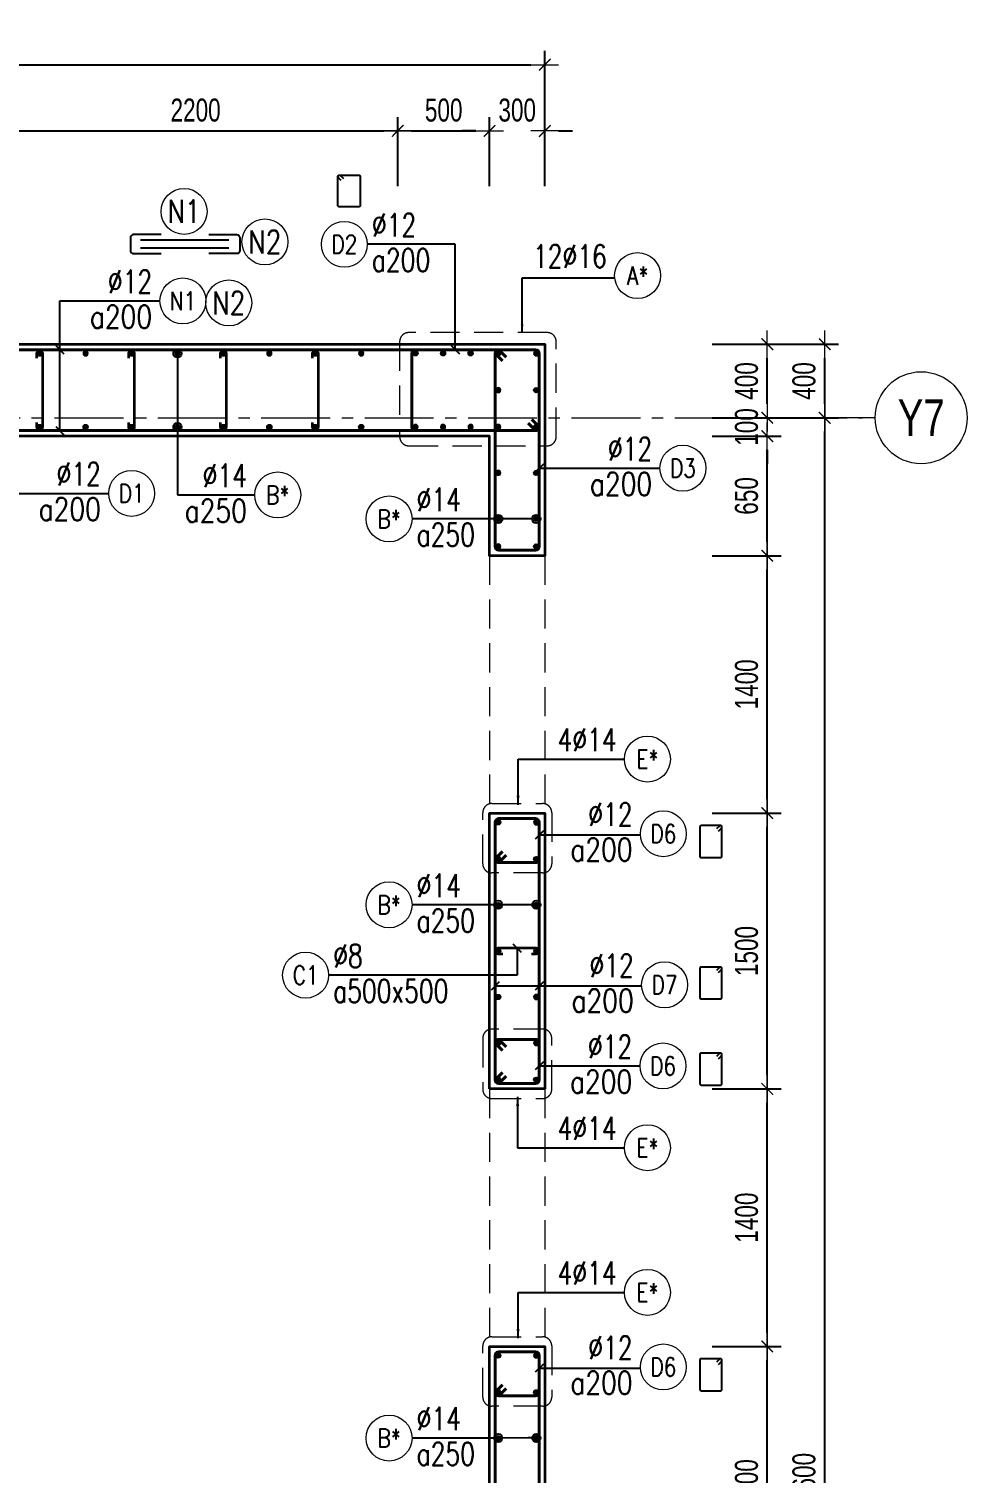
# Model space of a CAD drawing. Header units: millimetres. Extents: x 988833 to 1318015, y -9365 to 47591.
# Drawn here: x 1305612 to 1310718, y 38594 to 46448 of the extents above; entities that cross this region are included whole.
import ezdxf
from ezdxf.enums import TextEntityAlignment as Align

# ---------------------------------------------------------------- set-up
doc = ezdxf.new("R2010")
doc.units = ezdxf.units.MM
doc.header["$MEASUREMENT"] = 0
for name, pattern in [('HIDDEN', [9.525, 6.35, -3.175]), ('HIDDEN2', [4.7625, 3.175, -1.5875]), ('OF_Grid_1$0$CENTER2', [1.125, 0.75, -0.125, 0.125, -0.125])]:
    doc.linetypes.add(name, pattern=pattern)
doc.layers.get('0').update_dxf_attribs({"lineweight": 20})
doc.layers.get('Defpoints').update_dxf_attribs({"color": 151, "lineweight": 9})
doc.layers.add('Hidden', color=9, linetype='HIDDEN')
doc.layers.add('Ligature', color=1, linetype='Continuous')
for name, color, linetype, lineweight in [('KC-LEADER', 153, 'Continuous', 18), ('KC-THEP', 6, 'Continuous', 40), ('NDC_S_BEAM', 3, 'HIDDEN2', 20), ('NDC_S_DIM', 1, 'Continuous', 15), ('NDC_S_HIDDEN', 8, 'HIDDEN2', 13), ('NDC_S_LEADER', 1, 'Continuous', 15), ('NDC_S_REBAR', 4, 'Continuous', 35), ('NDC_S_STIRRUP', 4, 'Continuous', 40), ('NDC_S_VN TEXT', 7, 'Continuous', 20), ('NDC_S_WALL', 6, 'Continuous', 35), ('OF_Grid_1$0$NDC_S_AXIS', 5, 'OF_Grid_1$0$CENTER2', 13), ('OF_Grid_1$0$NDC_S_SYMBOL', 1, 'Continuous', 15), ('OF_Grid_1$0$NDC_S_TEXT SYMBOL', 7, 'Continuous', 20)]:
    doc.layers.add(name, color=color, linetype=linetype, lineweight=lineweight)
doc.styles.add('NDC_ARIAL', font='arial.ttf', dxfattribs={"width": 0.85})
doc.styles.add('NDC_DIM', font='', dxfattribs={"width": 0.75})
doc.styles.add('NDC_EN TXT', font='romans.shx', dxfattribs={"width": 0.8})
doc.styles.add('OF_Grid_1$0$NDC_ANNO', font='', dxfattribs={"width": 0.8})
doc.styles.get('NDC_DIM').set_extended_font_data('Dotum')
doc.styles.get('OF_Grid_1$0$NDC_ANNO').set_extended_font_data('Dotum')
doc.dimstyles.new('NDC_1-50', dxfattribs={"dimscale": 50, "dimtxt": 2.5, "dimasz": 1, "dimexe": 1.5, "dimexo": 0, "dimgap": 0.8, "dimtad": 1, "dimdec": 0, "dimdsep": 46, "dimtxsty": 'NDC_ARIAL', "dimblk": 'DIMMARK', "dimcen": 49999.938995, "dimdle": 1.5, "dimclrd": 1, "dimclre": 1, "dimclrt": 3, "dimadec": 0, "dimazin": 0, "dimtfac": 1, "dimtdec": 0, "dimtix": 1, "dimtmove": 2, "dimatfit": 3, "dimfxl": 1, "dimarcsym": 0})
doc.dimstyles.new('NDC_dim_30', dxfattribs={"dimscale": 30, "dimtxt": 2.5, "dimasz": 1.5, "dimexe": 1.5, "dimexo": 2.5, "dimgap": 1, "dimtad": 1, "dimdec": 0, "dimzin": 0, "dimdsep": 46, "dimtxsty": 'NDC_DIM', "dimblk": 'DIMMARK', "dimcen": 0.09, "dimdle": 1.2, "dimclrd": 1, "dimclre": 1, "dimclrt": 3, "dimadec": 0, "dimazin": 0, "dimtfac": 1, "dimtdec": 0, "dimtix": 1, "dimtofl": 0, "dimtmove": 0, "dimatfit": 3, "dimfxl": 6, "dimfxlon": 1, "dimtolj": 1, "dimtzin": 0, "dimarcsym": 0})
doc.dimstyles.new('NDC_dim_50', dxfattribs={"dimscale": 50, "dimtxt": 2.5, "dimasz": 1.5, "dimexe": 1.5, "dimexo": 2.5, "dimgap": 1, "dimtad": 1, "dimdec": 0, "dimzin": 0, "dimdsep": 46, "dimtxsty": 'NDC_DIM', "dimblk": 'DIMMARK', "dimcen": 0.09, "dimdle": 1.2, "dimclrd": 1, "dimclre": 1, "dimclrt": 3, "dimadec": 0, "dimazin": 0, "dimtfac": 1, "dimtdec": 0, "dimtix": 1, "dimtofl": 0, "dimtmove": 0, "dimatfit": 3, "dimfxl": 6, "dimfxlon": 1, "dimtolj": 1, "dimtzin": 0, "dimarcsym": 0})

# ---------------------------------------------------------------- blocks, each defined once
blk = doc.blocks.new('THEP')
at = {"layer": 'KC-LEADER', "color": 6}
blk.add_circle((0, 0), 14, dxfattribs=at)
at = {"layer": 'KC-THEP'}
for p, q in [((-14, 0), (14, 0)), ((9.9, 9.9), (-9.9, -9.9)), ((-9.9, 9.9), (9.9, -9.9)), ((0, 14), (0, -14))]:
    blk.add_line(p, q, dxfattribs=at)
blk = doc.blocks.new('DIMMARK')
at = {"layer": 'NDC_S_DIM', "color": 1}
blk.add_line((-1.5, 0), (1, 0), dxfattribs=at)
at = {"layer": 'NDC_S_DIM', "color": 2, "const_width": 0.1}
blk.add_lwpolyline([(-0.42, -0.42), (0.42, 0.42)], dxfattribs=at)
blk = doc.blocks.new('*U10')
blk.add_circle((2.5, 0), 2.5)
at = {"layer": 'NDC_S_VN TEXT', "color": 3, "style": 'NDC_EN TXT'}
for tag, width, p in [('DK2', 0.75, (-0.85, 0.85)), ('KC2', 0.8, (-0.85, -2.97))]:
    blk.add_attdef(tag, text='', height=2.5, dxfattribs=dict(at, width=width)).set_placement(p, align=Align.RIGHT)
at = {"layer": 'NDC_S_VN TEXT', "color": 7, "style": 'NDC_EN TXT', "width": 0.8}
blk.add_attdef('SH3', text='', height=2, dxfattribs=at).set_placement((2.5, 0), align=Align.MIDDLE)
blk = doc.blocks.new('*U11')
blk.add_circle((-2.5, 0), 2.5)
at = {"layer": 'NDC_S_VN TEXT', "color": 3, "style": 'NDC_EN TXT', "width": 0.75}
for tag, p in [('DK1', (0.5, 0.85)), ('KC1', (0.5, -2.97))]:
    blk.add_attdef(tag, p, '', height=2.5, dxfattribs=at)
at = {"layer": 'NDC_S_VN TEXT', "color": 7, "style": 'NDC_EN TXT', "width": 0.8}
blk.add_attdef('SH2', text='', height=2, dxfattribs=at).set_placement((-2.5, 0), align=Align.MIDDLE)
blk = doc.blocks.new('A$C7BC65A55')
at = {"layer": 'Ligature'}
for p, q in [((-15.2, 372, 0), (-15.2, 38.5, 0)), ((15.2, 372, 0), (15.2, 38.5, 0))]:
    blk.add_line(p, q, dxfattribs=at)
for points in [[(-36.2, 296.5), (-36.2, 400.9, -0.414214), (-24, 413.1), (24, 413.1, -0.414214), (36.2, 400.9), (36.2, 296.5)], [(-36.2, 116.5), (-36.2, 12.2, 0.414214), (-24, 0), (24, 0, 0.414214), (36.2, 12.2), (36.2, 116.5)]]:
    blk.add_lwpolyline(points, format="xyb", dxfattribs=at)
blk = doc.blocks.new('*D1262')
at = {"layer": 'Defpoints', "color": 0, "transparency": 16777216}
for p in [(1307619.3, 45892.9), (1305419.6, 44233), (1307619.3, 44284.6)]:
    blk.add_point(p, dxfattribs=at)
at = {"layer": 'NDC_S_DIM', "color": 1, "lineweight": -2, "transparency": 16777216}
for p, q in [((1305419.6, 45592.9), (1305419.6, 45967.9)), ((1307619.3, 45592.9), (1307619.3, 45967.9)), ((1305494.6, 45892.9), (1307544.3, 45892.9))]:
    blk.add_line(p, q, dxfattribs=at)
at = {"layer": 'NDC_S_DIM', "color": 1, "lineweight": -2, "transparency": 16777216, "xscale": 75, "yscale": 75, "zscale": 75, "rotation": 180}
blk.add_blockref('DIMMARK', (1305419.6, 45892.9), dxfattribs=at)
at = {"layer": 'NDC_S_DIM', "color": 1, "lineweight": -2, "transparency": 16777216, "xscale": 75, "yscale": 75, "zscale": 75}
blk.add_blockref('DIMMARK', (1307619.3, 45892.9), dxfattribs=at)
at = {"layer": 'NDC_S_DIM', "color": 3, "transparency": 16777216, "insert": (1306519.5, 46005.5), "char_height": 125, "attachment_point": 5, "style": 'NDC_DIM'}
blk.add_mtext('\\A1;2200', dxfattribs=at)
blk = doc.blocks.new('*D1263')
at = {"layer": 'Defpoints', "color": 0, "transparency": 16777216}
for p in [(1308119.6, 45892.9), (1307619.3, 44284.6), (1308119.6, 44233)]:
    blk.add_point(p, dxfattribs=at)
at = {"layer": 'NDC_S_DIM', "color": 1, "lineweight": -2, "transparency": 16777216}
for p, q in [((1307619.3, 45592.9), (1307619.3, 45967.9)), ((1308119.6, 45592.9), (1308119.6, 45967.9)), ((1307694.3, 45892.9), (1308044.6, 45892.9))]:
    blk.add_line(p, q, dxfattribs=at)
at = {"layer": 'NDC_S_DIM', "color": 1, "lineweight": -2, "transparency": 16777216, "xscale": 75, "yscale": 75, "zscale": 75, "rotation": 180}
blk.add_blockref('DIMMARK', (1307619.3, 45892.9), dxfattribs=at)
at = {"layer": 'NDC_S_DIM', "color": 1, "lineweight": -2, "transparency": 16777216, "xscale": 75, "yscale": 75, "zscale": 75}
blk.add_blockref('DIMMARK', (1308119.6, 45892.9), dxfattribs=at)
at = {"layer": 'NDC_S_DIM', "color": 3, "transparency": 16777216, "insert": (1307869.5, 46005.5), "char_height": 125, "attachment_point": 5, "style": 'NDC_DIM'}
blk.add_mtext('\\A1;500', dxfattribs=at)
blk = doc.blocks.new('*D1264')
at = {"layer": 'Defpoints', "color": 0, "transparency": 16777216}
for p in [(1308419.6, 45892.9), (1308419.6, 44733), (1308119.6, 44233)]:
    blk.add_point(p, dxfattribs=at)
at = {"layer": 'NDC_S_DIM', "color": 1, "lineweight": -2, "transparency": 16777216}
for p, q in [((1308119.6, 45592.9), (1308119.6, 45967.9)), ((1308419.6, 45592.9), (1308419.6, 45967.9)), ((1308044.6, 45892.9), (1307969.6, 45892.9)), ((1308494.6, 45892.9), (1308569.6, 45892.9))]:
    blk.add_line(p, q, dxfattribs=at)
at = {"layer": 'NDC_S_DIM', "color": 1, "lineweight": -2, "transparency": 16777216, "xscale": 75, "yscale": 75, "zscale": 75}
blk.add_blockref('DIMMARK', (1308119.6, 45892.9), dxfattribs=at)
at = {"layer": 'NDC_S_DIM', "color": 1, "lineweight": -2, "transparency": 16777216, "xscale": 75, "yscale": 75, "zscale": 75, "rotation": 180}
blk.add_blockref('DIMMARK', (1308419.6, 45892.9), dxfattribs=at)
at = {"layer": 'NDC_S_DIM', "color": 3, "transparency": 16777216, "insert": (1308269.6, 46005.5), "char_height": 125, "attachment_point": 5, "style": 'NDC_DIM'}
blk.add_mtext('\\A1;300', dxfattribs=at)
blk = doc.blocks.new('*D1265')
at = {"layer": 'Defpoints', "color": 0, "transparency": 16777216}
for p in [(1308419.6, 46253.2), (1302119.6, 44733), (1308419.6, 44733)]:
    blk.add_point(p, dxfattribs=at)
at = {"layer": 'NDC_S_DIM', "color": 1, "lineweight": -2, "transparency": 16777216}
for p, q in [((1302119.6, 45953.2), (1302119.6, 46328.2)), ((1308419.6, 45953.2), (1308419.6, 46328.2)), ((1302194.6, 46253.2), (1308344.6, 46253.2))]:
    blk.add_line(p, q, dxfattribs=at)
at = {"layer": 'NDC_S_DIM', "color": 1, "lineweight": -2, "transparency": 16777216, "xscale": 75, "yscale": 75, "zscale": 75, "rotation": 180}
blk.add_blockref('DIMMARK', (1302119.6, 46253.2), dxfattribs=at)
at = {"layer": 'NDC_S_DIM', "color": 1, "lineweight": -2, "transparency": 16777216, "xscale": 75, "yscale": 75, "zscale": 75}
blk.add_blockref('DIMMARK', (1308419.6, 46253.2), dxfattribs=at)
at = {"layer": 'NDC_S_DIM', "color": 3, "transparency": 16777216, "insert": (1305269.6, 46365.8), "char_height": 125, "attachment_point": 5, "style": 'NDC_DIM'}
blk.add_mtext('\\A1;6300', dxfattribs=at)
blk = doc.blocks.new('*U9')
blk.add_circle((2.5, 0), 2.5)
at = {"layer": 'NDC_S_VN TEXT', "color": 3, "style": 'NDC_EN TXT', "width": 0.75}
blk.add_attdef('DK2', text='', height=2.5, dxfattribs=at).set_placement((-0.85, 0.85), align=Align.RIGHT)
at = {"layer": 'NDC_S_VN TEXT', "color": 7, "style": 'NDC_EN TXT', "width": 0.8}
blk.add_attdef('SH3', text='', height=2, dxfattribs=at).set_placement((2.5, 0), align=Align.MIDDLE)
blk = doc.blocks.new('*D1272')
at = {"layer": 'Defpoints', "color": 0, "ltscale": 200, "transparency": 16777216}
for p in [(1308419.6, 44732.9), (1309630.4, 44732.9), (1308419.6, 44332.9)]:
    blk.add_point(p, dxfattribs=at)
at = {"layer": 'NDC_S_DIM', "color": 1, "lineweight": -2, "ltscale": 200, "transparency": 16777216}
for p, q in [((1309330.4, 44732.9), (1309705.4, 44732.9)), ((1309630.4, 44407.9), (1309630.4, 44657.9)), ((1309330.4, 44332.9), (1309705.4, 44332.9))]:
    blk.add_line(p, q, dxfattribs=at)
at = {"layer": 'NDC_S_DIM', "color": 1, "lineweight": -2, "ltscale": 200, "transparency": 16777216, "xscale": 75, "yscale": 75, "zscale": 75}
for p, rotation in [((1309630.4, 44732.9), 90), ((1309630.4, 44332.9), 270)]:
    blk.add_blockref('DIMMARK', p, dxfattribs=dict(at, rotation=rotation))
at = {"layer": 'NDC_S_DIM', "color": 3, "ltscale": 200, "transparency": 16777216, "insert": (1309517.8, 44532.9), "char_height": 125, "attachment_point": 5, "rotation": 90, "style": 'NDC_DIM'}
blk.add_mtext('\\A1;400', dxfattribs=at)
blk = doc.blocks.new('*D1276')
at = {"layer": 'Defpoints', "color": 0, "ltscale": 200, "transparency": 16777216}
for p in [(1308419.6, 44332.9), (1309943, 44332.9), (1308419.6, 32733.2)]:
    blk.add_point(p, dxfattribs=at)
at = {"layer": 'NDC_S_DIM', "color": 1, "lineweight": -2, "ltscale": 200, "transparency": 16777216}
for p, q in [((1309643, 44332.9), (1310018, 44332.9)), ((1309943, 32808.2), (1309943, 44257.9)), ((1309643, 32733.2), (1310018, 32733.2))]:
    blk.add_line(p, q, dxfattribs=at)
at = {"layer": 'NDC_S_DIM', "color": 1, "lineweight": -2, "ltscale": 200, "transparency": 16777216, "xscale": 75, "yscale": 75, "zscale": 75}
for p, rotation in [((1309943, 44332.9), 90), ((1309943, 32733.2), 270)]:
    blk.add_blockref('DIMMARK', p, dxfattribs=dict(at, rotation=rotation))
at = {"layer": 'NDC_S_DIM', "color": 3, "ltscale": 200, "transparency": 16777216, "insert": (1309830.4, 38533.1), "char_height": 125, "attachment_point": 5, "rotation": 90, "style": 'NDC_DIM'}
blk.add_mtext('\\A1;11600', dxfattribs=at)
blk = doc.blocks.new('*D1277')
at = {"layer": 'Defpoints', "color": 0, "ltscale": 200, "transparency": 16777216}
for p in [(1308419.6, 44732.9), (1309943, 44732.9), (1308419.6, 44332.9)]:
    blk.add_point(p, dxfattribs=at)
at = {"layer": 'NDC_S_DIM', "color": 1, "lineweight": -2, "ltscale": 200, "transparency": 16777216}
for p, q in [((1309643, 44732.9), (1310018, 44732.9)), ((1309943, 44407.9), (1309943, 44657.9)), ((1309643, 44332.9), (1310018, 44332.9))]:
    blk.add_line(p, q, dxfattribs=at)
at = {"layer": 'NDC_S_DIM', "color": 1, "lineweight": -2, "ltscale": 200, "transparency": 16777216, "xscale": 75, "yscale": 75, "zscale": 75}
for p, rotation in [((1309943, 44732.9), 90), ((1309943, 44332.9), 270)]:
    blk.add_blockref('DIMMARK', p, dxfattribs=dict(at, rotation=rotation))
at = {"layer": 'NDC_S_DIM', "color": 3, "ltscale": 200, "transparency": 16777216, "insert": (1309830.4, 44532.9), "char_height": 125, "attachment_point": 5, "rotation": 90, "style": 'NDC_DIM'}
blk.add_mtext('\\A1;400', dxfattribs=at)
blk = doc.blocks.new('*U57')
at = {"layer": 'OF_Grid_1$0$NDC_S_SYMBOL'}
blk.add_line((-5, 0), (-9, 0), dxfattribs=at)
blk.add_circle((0, 0), 5, dxfattribs=at)
at = {"layer": 'OF_Grid_1$0$NDC_S_TEXT SYMBOL', "color": 7, "style": 'OF_Grid_1$0$NDC_ANNO', "width": 0.8}
blk.add_attdef('GRID', text='', height=4, rotation=90, dxfattribs=at).set_placement((0, 0), align=Align.MIDDLE)
blk = doc.blocks.new('*D1284')
at = {"layer": 'Defpoints', "color": 0, "ltscale": 200, "transparency": 16777216}
for p in [(1308365.9, 39282.9), (1309630.4, 39282.9), (1308365.9, 37782.9)]:
    blk.add_point(p, dxfattribs=at)
at = {"layer": 'NDC_S_DIM', "color": 1, "lineweight": -2, "ltscale": 200, "transparency": 16777216}
for p, q in [((1309330.4, 39282.9), (1309705.4, 39282.9)), ((1309630.4, 37857.9), (1309630.4, 39207.9)), ((1309330.4, 37782.9), (1309705.4, 37782.9))]:
    blk.add_line(p, q, dxfattribs=at)
at = {"layer": 'NDC_S_DIM', "color": 1, "lineweight": -2, "ltscale": 200, "transparency": 16777216, "xscale": 75, "yscale": 75, "zscale": 75}
for p, rotation in [((1309630.4, 39282.9), 90), ((1309630.4, 37782.9), 270)]:
    blk.add_blockref('DIMMARK', p, dxfattribs=dict(at, rotation=rotation))
at = {"layer": 'NDC_S_DIM', "color": 3, "ltscale": 200, "transparency": 16777216, "insert": (1309517.8, 38532.9), "char_height": 125, "attachment_point": 5, "rotation": 90, "style": 'NDC_DIM'}
blk.add_mtext('\\A1;1500', dxfattribs=at)
blk = doc.blocks.new('*D1285')
at = {"layer": 'Defpoints', "color": 0, "ltscale": 200, "transparency": 16777216}
for p in [(1308365.9, 40682.9), (1309630.4, 40682.9), (1308365.9, 39282.9)]:
    blk.add_point(p, dxfattribs=at)
at = {"layer": 'NDC_S_DIM', "color": 1, "lineweight": -2, "ltscale": 200, "transparency": 16777216}
for p, q in [((1309330.4, 40682.9), (1309705.4, 40682.9)), ((1309630.4, 39357.9), (1309630.4, 40607.9)), ((1309330.4, 39282.9), (1309705.4, 39282.9))]:
    blk.add_line(p, q, dxfattribs=at)
at = {"layer": 'NDC_S_DIM', "color": 1, "lineweight": -2, "ltscale": 200, "transparency": 16777216, "xscale": 75, "yscale": 75, "zscale": 75}
for p, rotation in [((1309630.4, 40682.9), 90), ((1309630.4, 39282.9), 270)]:
    blk.add_blockref('DIMMARK', p, dxfattribs=dict(at, rotation=rotation))
at = {"layer": 'NDC_S_DIM', "color": 3, "ltscale": 200, "transparency": 16777216, "insert": (1309517.8, 39982.9), "char_height": 125, "attachment_point": 5, "rotation": 90, "style": 'NDC_DIM'}
blk.add_mtext('\\A1;1400', dxfattribs=at)
blk = doc.blocks.new('*D1286')
at = {"layer": 'Defpoints', "color": 0, "ltscale": 200, "transparency": 16777216}
for p in [(1308365.9, 42182.9), (1309630.4, 42182.9), (1308365.9, 40682.9)]:
    blk.add_point(p, dxfattribs=at)
at = {"layer": 'NDC_S_DIM', "color": 1, "lineweight": -2, "ltscale": 200, "transparency": 16777216}
for p, q in [((1309330.4, 42182.9), (1309705.4, 42182.9)), ((1309630.4, 40757.9), (1309630.4, 42107.9)), ((1309330.4, 40682.9), (1309705.4, 40682.9))]:
    blk.add_line(p, q, dxfattribs=at)
at = {"layer": 'NDC_S_DIM', "color": 1, "lineweight": -2, "ltscale": 200, "transparency": 16777216, "xscale": 75, "yscale": 75, "zscale": 75}
for p, rotation in [((1309630.4, 42182.9), 90), ((1309630.4, 40682.9), 270)]:
    blk.add_blockref('DIMMARK', p, dxfattribs=dict(at, rotation=rotation))
at = {"layer": 'NDC_S_DIM', "color": 3, "ltscale": 200, "transparency": 16777216, "insert": (1309517.8, 41432.9), "char_height": 125, "attachment_point": 5, "rotation": 90, "style": 'NDC_DIM'}
blk.add_mtext('\\A1;1500', dxfattribs=at)
blk = doc.blocks.new('*D1287')
at = {"layer": 'Defpoints', "color": 0, "ltscale": 200, "transparency": 16777216}
for p in [(1308365.9, 43582.9), (1309630.4, 43582.9), (1308365.9, 42182.9)]:
    blk.add_point(p, dxfattribs=at)
at = {"layer": 'NDC_S_DIM', "color": 1, "lineweight": -2, "ltscale": 200, "transparency": 16777216}
for p, q in [((1309330.4, 43582.9), (1309705.4, 43582.9)), ((1309630.4, 42257.9), (1309630.4, 43507.9)), ((1309330.4, 42182.9), (1309705.4, 42182.9))]:
    blk.add_line(p, q, dxfattribs=at)
at = {"layer": 'NDC_S_DIM', "color": 1, "lineweight": -2, "ltscale": 200, "transparency": 16777216, "xscale": 75, "yscale": 75, "zscale": 75}
for p, rotation in [((1309630.4, 43582.9), 90), ((1309630.4, 42182.9), 270)]:
    blk.add_blockref('DIMMARK', p, dxfattribs=dict(at, rotation=rotation))
at = {"layer": 'NDC_S_DIM', "color": 3, "ltscale": 200, "transparency": 16777216, "insert": (1309517.8, 42882.9), "char_height": 125, "attachment_point": 5, "rotation": 90, "style": 'NDC_DIM'}
blk.add_mtext('\\A1;1400', dxfattribs=at)
blk = doc.blocks.new('*D1288')
at = {"layer": 'Defpoints', "color": 0, "ltscale": 200, "transparency": 16777216}
for p in [(1308119.6, 44232.9), (1309630.4, 44232.9), (1308365.9, 43582.9)]:
    blk.add_point(p, dxfattribs=at)
at = {"layer": 'NDC_S_DIM', "color": 1, "lineweight": -2, "ltscale": 200, "transparency": 16777216}
for p, q in [((1309330.4, 44232.9), (1309705.4, 44232.9)), ((1309630.4, 43657.9), (1309630.4, 44157.9)), ((1309330.4, 43582.9), (1309705.4, 43582.9))]:
    blk.add_line(p, q, dxfattribs=at)
at = {"layer": 'NDC_S_DIM', "color": 1, "lineweight": -2, "ltscale": 200, "transparency": 16777216, "xscale": 75, "yscale": 75, "zscale": 75}
for p, rotation in [((1309630.4, 44232.9), 90), ((1309630.4, 43582.9), 270)]:
    blk.add_blockref('DIMMARK', p, dxfattribs=dict(at, rotation=rotation))
at = {"layer": 'NDC_S_DIM', "color": 3, "ltscale": 200, "transparency": 16777216, "insert": (1309517.8, 43907.9), "char_height": 125, "attachment_point": 5, "rotation": 90, "style": 'NDC_DIM'}
blk.add_mtext('\\A1;650', dxfattribs=at)
blk = doc.blocks.new('*D1289')
at = {"layer": 'Defpoints', "color": 0, "ltscale": 200, "transparency": 16777216}
for p in [(1308419.6, 44332.9), (1309630.4, 44332.9), (1308119.6, 44232.9)]:
    blk.add_point(p, dxfattribs=at)
at = {"layer": 'NDC_S_DIM', "color": 1, "lineweight": -2, "ltscale": 200, "transparency": 16777216}
for p, q in [((1309630.4, 44407.9), (1309630.4, 44482.9)), ((1309330.4, 44332.9), (1309705.4, 44332.9)), ((1309330.4, 44232.9), (1309705.4, 44232.9)), ((1309630.4, 44157.9), (1309630.4, 44082.9))]:
    blk.add_line(p, q, dxfattribs=at)
at = {"layer": 'NDC_S_DIM', "color": 1, "lineweight": -2, "ltscale": 200, "transparency": 16777216, "xscale": 75, "yscale": 75, "zscale": 75}
for p, rotation in [((1309630.4, 44332.9), 270), ((1309630.4, 44232.9), 90)]:
    blk.add_blockref('DIMMARK', p, dxfattribs=dict(at, rotation=rotation))
at = {"layer": 'NDC_S_DIM', "color": 3, "ltscale": 200, "transparency": 16777216, "insert": (1309517.8, 44282.9), "char_height": 125, "attachment_point": 5, "rotation": 90, "style": 'NDC_DIM'}
blk.add_mtext('\\A1;100', dxfattribs=at)

msp = doc.modelspace()

# ---------------------------------------------------------------- linework, layer by layer
for centre in [(1306456.7, 45455.1), (1306896.8, 45289.4), (1306700, 44957.9)]:
    msp.add_circle(centre, 125)
at = {"layer": 'Ligature'}
for points in [[(1307312.5, 45622.8), (1307296.6, 45638.7, -0.668179), (1307302.3, 45652.7), (1307407, 45652.7, -0.414214), (1307415.1, 45644.5), (1307415.1, 45487.4, -0.414214), (1307407, 45479.2), (1307302.3, 45479.2, -0.414214), (1307294.2, 45487.4), (1307294.2, 45644.5, -0.668179), (1307308.1, 45650.3), (1307324.1, 45634.3)], [(1309365.7, 42085.1), (1309381.6, 42101.1, 0.668179), (1309375.8, 42115), (1309271.2, 42115, 0.414214), (1309263.1, 42106.9), (1309263.1, 41949.8, 0.414214), (1309271.2, 41941.6), (1309375.8, 41941.6, 0.414214), (1309384, 41949.8), (1309384, 42106.9, 0.668179), (1309370.1, 42112.7), (1309354.1, 42096.7)], [(1309365.6, 41316), (1309381.6, 41332, 0.668179), (1309375.8, 41345.9), (1309271.2, 41345.9, 0.414214), (1309263, 41337.7), (1309263, 41180.6, 0.414214), (1309271.2, 41172.5), (1309375.8, 41172.5, 0.414214), (1309384, 41180.6), (1309384, 41337.7, 0.668179), (1309370, 41343.5), (1309354.1, 41327.5)], [(1309365.6, 40847.4), (1309381.6, 40863.4, 0.668179), (1309375.8, 40877.3), (1309271.2, 40877.3, 0.414214), (1309263, 40869.2), (1309263, 40712.1, 0.414214), (1309271.2, 40703.9), (1309375.8, 40703.9, 0.414214), (1309384, 40712.1), (1309384, 40869.2, 0.668179), (1309370, 40874.9), (1309354.1, 40859)], [(1309365.7, 39185.1), (1309381.6, 39201.1, 0.668179), (1309375.8, 39215), (1309271.2, 39215, 0.414214), (1309263.1, 39206.9), (1309263.1, 39049.8, 0.414214), (1309271.2, 39041.6), (1309375.8, 39041.6, 0.414214), (1309384, 39049.8), (1309384, 39206.9, 0.668179), (1309370.1, 39212.7), (1309354.1, 39196.7)]]:
    msp.add_lwpolyline(points, format="xyb", dxfattribs=at)
at = {"layer": 'NDC_S_BEAM', "ltscale": 50}
for p, q in [((1308119.6, 43582.9), (1308119.6, 42182.9)), ((1308419.6, 43582.9), (1308419.6, 42182.9)), ((1308119.6, 40682.9), (1308119.6, 39282.9)), ((1308419.6, 40682.9), (1308419.6, 39282.9))]:
    msp.add_line(p, q, dxfattribs=at)
at = {"layer": 'NDC_S_HIDDEN', "ltscale": 50}
for points in [[(1308432, 44796.3), (1307679.8, 44796.3, 0.414214), (1307629.8, 44746.3), (1307629.8, 44230.5, 0.414214), (1307679.8, 44180.5), (1308432, 44180.5, 0.414214), (1308482, 44230.5), (1308482, 44746.3, 0.414214)], [(1308132, 42235), (1308407.8, 42235, -0.414214), (1308457.8, 42185), (1308457.8, 41907.4, -0.414214), (1308407.8, 41857.4), (1308132, 41857.4, -0.414214), (1308082, 41907.4), (1308082, 42185, -0.414214)], [(1308132, 40630.9), (1308407.8, 40630.9, 0.414214), (1308457.8, 40680.9), (1308457.8, 40958.4, 0.414214), (1308407.8, 41008.4), (1308132, 41008.4, 0.414214), (1308082, 40958.4), (1308082, 40680.9, 0.414214)], [(1308132, 39335), (1308407.8, 39335, -0.414214), (1308457.8, 39285), (1308457.8, 39007.4, -0.414214), (1308407.8, 38957.4), (1308132, 38957.4, -0.414214), (1308082, 39007.4), (1308082, 39285, -0.414214)]]:
    msp.add_lwpolyline(points, format="xyb", close=True, dxfattribs=at)
at = {"layer": 'NDC_S_REBAR'}
for points in [[(1305655.8, 44657.9), (1305655.8, 44682.9, -1), (1305685.8, 44682.9), (1305685.8, 44282.9, -1), (1305655.8, 44282.9), (1305655.8, 44307.9)], [(1306155.8, 44657.9), (1306155.8, 44682.9, -1), (1306185.8, 44682.9), (1306185.8, 44282.9, -1), (1306155.8, 44282.9), (1306155.8, 44307.9)], [(1306655.8, 44657.9), (1306655.8, 44682.9, -1), (1306685.8, 44682.9), (1306685.8, 44282.9, -1), (1306655.8, 44282.9), (1306655.8, 44307.9)], [(1307155.8, 44657.9), (1307155.8, 44682.9, -1), (1307185.8, 44682.9), (1307185.8, 44282.9, -1), (1307155.8, 44282.9), (1307155.8, 44307.9)], [(1308348.1, 41417.9), (1308373.1, 41417.9, 1), (1308373.1, 41447.9), (1308166.1, 41447.9, 1), (1308166.1, 41417.9), (1308191.1, 41417.9)]]:
    msp.add_lwpolyline(points, format="xyb", dxfattribs=at)
at = {"layer": 'NDC_S_STIRRUP'}
for points in [[(1308329.6, 44302.9), (1308369.6, 44262.9, 0.414214), (1308389.6, 44282.9), (1308389.6, 44682.9, 0.414214), (1308369.6, 44702.9), (1304369.6, 44702.9, 0.414214), (1304349.6, 44682.9), (1304349.6, 44282.9, 0.414214), (1304369.6, 44262.9), (1308369.6, 44262.9, 0.414214), (1308389.6, 44282.9), (1308349.6, 44322.9)], [(1308329.6, 44302.9), (1308369.6, 44262.9, 0.414214), (1308389.6, 44282.9), (1308389.6, 44682.9, 0.414214), (1308369.6, 44702.9), (1307716.1, 44702.9, 0.414214), (1307696.1, 44682.9), (1307696.1, 44282.9, 0.414214), (1307716.1, 44262.9), (1308369.6, 44262.9, 0.414214), (1308389.6, 44282.9), (1308349.6, 44322.9)], [(1308189.6, 44642.9), (1308149.6, 44682.9, -0.414214), (1308169.6, 44702.9), (1308369.6, 44702.9, -0.414214), (1308389.6, 44682.9), (1308389.6, 43632.9, -0.414214), (1308369.6, 43612.9), (1308169.6, 43612.9, -0.414214), (1308149.6, 43632.9), (1308149.6, 44682.9, -0.414214), (1308169.6, 44702.9), (1308209.6, 44662.9)], [(1308189.6, 40772.9), (1308149.6, 40732.9, 0.414214), (1308169.6, 40712.9), (1308369.6, 40712.9, 0.414214), (1308389.6, 40732.9), (1308389.6, 42132.9, 0.414214), (1308369.6, 42152.9), (1308169.6, 42152.9, 0.414214), (1308149.6, 42132.9), (1308149.6, 40732.9, 0.414214), (1308169.6, 40712.9), (1308209.6, 40752.9)], [(1308189.6, 41973.5), (1308149.6, 41933.5, 0.414214), (1308169.6, 41913.5), (1308369.6, 41913.5, 0.414214), (1308389.6, 41933.5), (1308389.6, 42132.9, 0.414214), (1308369.6, 42152.9), (1308169.6, 42152.9, 0.414214), (1308149.6, 42132.9), (1308149.6, 41933.5, 0.414214), (1308169.6, 41913.5), (1308209.6, 41953.5)], [(1308189.6, 40892.4), (1308149.6, 40932.4, -0.414214), (1308169.6, 40952.4), (1308369.6, 40952.4, -0.414214), (1308389.6, 40932.4), (1308389.6, 40732.9, -0.414214), (1308369.6, 40712.9), (1308169.6, 40712.9, -0.414214), (1308149.6, 40732.9), (1308149.6, 40932.4, -0.414214), (1308169.6, 40952.4), (1308209.6, 40912.4)], [(1308189.6, 37872.9), (1308149.6, 37832.9, 0.414214), (1308169.6, 37812.9), (1308369.6, 37812.9, 0.414214), (1308389.6, 37832.9), (1308389.6, 39232.9, 0.414214), (1308369.6, 39252.9), (1308169.6, 39252.9, 0.414214), (1308149.6, 39232.9), (1308149.6, 37832.9, 0.414214), (1308169.6, 37812.9), (1308209.6, 37852.9)], [(1308189.6, 39073.5), (1308149.6, 39033.5, 0.414214), (1308169.6, 39013.5), (1308369.6, 39013.5, 0.414214), (1308389.6, 39033.5), (1308389.6, 39232.9, 0.414214), (1308369.6, 39252.9), (1308169.6, 39252.9, 0.414214), (1308149.6, 39232.9), (1308149.6, 39033.5, 0.414214), (1308169.6, 39013.5), (1308209.6, 39053.5)]]:
    msp.add_lwpolyline(points, format="xyb", dxfattribs=at)
at = {"layer": 'NDC_S_WALL', "ltscale": 200}
for points in [[(1305119.6, 32832.9), (1305119.6, 44232.9), (1304319.6, 44232.9), (1304319.6, 44232.9), (1304319.6, 44732.9), (1304319.6, 44732.9), (1308419.6, 44732.9), (1308419.6, 44732.9), (1308419.6, 43582.9), (1308119.6, 43582.9), (1308119.6, 44232.9), (1308119.6, 44232.9), (1305419.6, 44232.9), (1305419.6, 32832.9)], [(1308119.6, 40682.9), (1308119.6, 42182.9), (1308419.6, 42182.9), (1308419.6, 40682.9), (1308119.6, 40682.9)], [(1308419.6, 37782.9), (1308119.6, 37782.9), (1308119.6, 39282.9), (1308419.6, 39282.9), (1308419.6, 37782.9)]]:
    msp.add_lwpolyline(points, dxfattribs=at)
at = {"layer": 'OF_Grid_1$0$NDC_S_AXIS', "ltscale": 500}
msp.add_line((1300127.1, 44332.9), (1310148.5, 44332.9), dxfattribs=at)

# ---------------------------------------------------------------- block references
at = {"layer": 'Hidden', "xscale": 1.44, "yscale": 1.44, "zscale": 1.44, "rotation": 270}
msp.add_blockref('A$C7BC65A55', (1306164.6, 45277.6, 0), dxfattribs=at)
at = {"layer": 'KC-THEP', "xscale": -1}
for p, rotation in [((1305670.8, 44682.9), 170.331435563619), ((1305920.8, 44682.9), 170.331435563619), ((1306170.8, 44682.9), 170.331435563619), ((1306420.8, 44682.9), 170.331435563619), ((1306670.8, 44682.9), 170.331435563619), ((1306920.8, 44682.9), 170.331435563619), ((1307170.8, 44682.9), 170.331435563619), ((1307420.8, 44682.9), 170.331435563619), ((1308373.1, 44682.9), 170.331435563619), ((1308166.1, 44483.1), 350.3314355636191), ((1307716.1, 44282.9), 350.3314355636191), ((1307866.1, 44282.9), 350.3314355636191), ((1308016.1, 44282.9), 350.3314355636191), ((1308166.1, 44282.9), 350.3314355636191), ((1308166.1, 44032.9), 350.3314355636191), ((1308166.1, 43782.9), 350.3314355636191), ((1308166.1, 43632.9), 350.3314355636191), ((1308373.1, 42132.9), 170.331435563619), ((1308166.1, 41932.9), 350.3314355636191), ((1308373.1, 41682.9), 170.331435563619), ((1308373.1, 41432.9), 170.331435563619), ((1308373.1, 41182.9), 170.331435563619), ((1308373.1, 40932.9), 170.331435563619), ((1308166.1, 40732.9), 350.3314355636191), ((1308373.1, 39232.9), 170.331435563619), ((1308166.1, 39032.9), 350.3314355636191), ((1308373.1, 38782.9), 170.331435563619)]:
    msp.add_blockref('THEP', p, dxfattribs=dict(at, rotation=rotation))
at = {"layer": 'KC-THEP'}
for p, rotation in [((1307716.1, 44682.9), 189.6685644363809), ((1307866.1, 44682.9), 189.6685644363809), ((1308016.1, 44682.9), 189.6685644363809), ((1308166.1, 44682.9), 189.6685644363809), ((1308373.1, 44483.1), 9.66856443638095), ((1305670.8, 44282.9), 9.668564436380946), ((1305920.8, 44282.9), 9.668564436380946), ((1306170.8, 44282.9), 9.668564436380946), ((1306420.8, 44282.9), 9.668564436380946), ((1306670.8, 44282.9), 9.668564436380946), ((1306920.8, 44282.9), 9.668564436380946), ((1307170.8, 44282.9), 9.668564436380946), ((1307420.8, 44282.9), 9.668564436380946), ((1308373.1, 44282.9), 9.66856443638095), ((1308373.1, 44032.9), 9.668564436380946), ((1308373.1, 43782.9), 9.668564436380946), ((1308373.1, 43632.9), 9.668564436380946), ((1308166.1, 42132.9), 189.6685644363809), ((1308373.1, 41932.9), 9.668564436380926), ((1308166.1, 41682.9), 189.6685644363809), ((1308166.1, 41432.9), 189.6685644363809), ((1308166.1, 41182.9), 189.6685644363809), ((1308166.1, 40932.9), 189.6685644363809), ((1308373.1, 40732.9), 9.668564436380946), ((1308166.1, 39232.9), 189.6685644363809), ((1308373.1, 39032.9), 9.668564436380926), ((1308166.1, 38782.9), 189.6685644363809)]:
    msp.add_blockref('THEP', p, dxfattribs=dict(at, rotation=rotation))
at = {"layer": 'NDC_S_VN TEXT', "xscale": 50, "yscale": 50, "zscale": 50}
for name, p, values in [('*U11', (1307453.8, 45276.2), {'SH2': 'D2', 'DK1': '%%C12', 'KC1': 'a200'}), ('*U9', (1308799.5, 45106.5), {'SH3': 'A*', 'DK2': '12%%C16'}), ('*U10', (1306325.3, 44968.2), {'SH3': 'N1', 'DK2': '%%C12', 'KC2': 'a200'}), ('*U10', (1309046.4, 44058.8), {'SH3': 'D3', 'DK2': '%%C12', 'KC2': 'a200'}), ('*U10', (1306046.4, 43921.9), {'SH3': 'D1', 'DK2': '%%C12', 'KC2': 'a200'}), ('*U10', (1306841.4, 43913.2), {'SH3': 'B*', 'DK2': '%%C14', 'KC2': 'a250'}), ('*U11', (1307697.2, 43782.9), {'SH2': 'B*', 'DK1': '%%C14', 'KC1': 'a250'}), ('*U9', (1308853.5, 42476.5), {'SH3': 'E*', 'DK2': '4%%C14'}), ('*U10', (1308939.8, 42070.8), {'SH3': 'D6', 'DK2': '%%c12', 'KC2': 'a200'}), ('*U11', (1307697.2, 41684.2), {'SH2': 'B*', 'DK1': '%%C14', 'KC1': 'a250'}), ('*U11', (1307243.2, 41301.7), {'SH2': 'C1', 'DK1': '%%c8', 'KC1': 'a500x500'}), ('*U10', (1308946.3, 41249.1), {'SH3': 'D7', 'DK2': '%%c12', 'KC2': 'a200'}), ('*U10', (1308937.9, 40808.4), {'SH3': 'D6', 'DK2': '%%c12', 'KC2': 'a200'}), ('*U9', (1308853.5, 40363.4), {'SH3': 'E*', 'DK2': '4%%C14'}), ('*U9', (1308853.5, 39576.5), {'SH3': 'E*', 'DK2': '4%%C14'}), ('*U10', (1308939.8, 39170.8), {'SH3': 'D6', 'DK2': '%%c12', 'KC2': 'a200'}), ('*U11', (1307697.2, 38784.2), {'SH2': 'B*', 'DK1': '%%C14', 'KC1': 'a250'})]:
    msp.add_blockref(name, p, dxfattribs=at).add_auto_attribs(values)
at = {"layer": 'OF_Grid_1$0$NDC_S_AXIS'}
ref = msp.add_blockref('*U57', (1310468, 44333.2), dxfattribs=dict(at, xscale=50, yscale=50, zscale=50))
ref.add_attrib('GRID', 'Y7', dxfattribs={"layer": 'OF_Grid_1$0$NDC_S_TEXT SYMBOL', "color": 7, "height": 200, "style": 'OF_Grid_1$0$NDC_ANNO', "width": 0.8}).set_placement((1310468, 44333.2), align=Align.MIDDLE)

# ---------------------------------------------------------------- texts
at = {"layer": 'NDC_S_VN TEXT', "color": 7, "style": 'NDC_EN TXT', "width": 0.8}
for tag, p in [('N1', (1306456.7, 45455.1)), ('N2', (1306896.8, 45289.4)), ('N2', (1306700, 44957.9))]:
    msp.add_attdef(tag, text='3', height=125, dxfattribs=at).set_placement(p, align=Align.MIDDLE)

# ---------------------------------------------------------------- dimensions: what is measured, and where the dimension line sits
at = {"layer": 'NDC_S_DIM'}
dim = msp.add_linear_dim(base=(1308419.6, 46253.2), p1=(1302119.6, 44733), p2=(1308419.6, 44733), dimstyle='NDC_dim_50', dxfattribs=at)
dim.commit()
dim.dimension.update_dxf_attribs({"geometry": '*D1265', "text_midpoint": (1305269.6, 46365.8)})
for base, p1, p2, picture, middle in [((1307619.3, 45892.9), (1305419.6, 44233), (1307619.3, 44284.6), '*D1262', (1306519.5, 46005.5)), ((1308119.6, 45892.9), (1307619.3, 44284.6), (1308119.6, 44233), '*D1263', (1307869.5, 46005.5)), ((1308419.6, 45892.9), (1308119.6, 44233), (1308419.6, 44733), '*D1264', (1308269.6, 46005.5))]:
    dim = msp.add_linear_dim(base=base, p1=p1, p2=p2, dimstyle='NDC_dim_50', override={"dimtmove": 1}, dxfattribs=at)
    dim.commit()
    dim.dimension.update_dxf_attribs({"geometry": picture, "text_midpoint": middle})
at = {"layer": 'NDC_S_DIM', "ltscale": 200}
dim = msp.add_linear_dim(base=(1309630.4, 44732.9), p1=(1308419.6, 44332.9), p2=(1308419.6, 44732.9), angle=90, dimstyle='NDC_dim_50', override={"dimtmove": 1}, dxfattribs=at)
dim.commit()
dim.dimension.update_dxf_attribs({"geometry": '*D1272', "text_midpoint": (1309630.4, 44532.9), "dimtype": 160})
for base, p1, p2, picture, middle in [((1309943, 44732.9), (1308419.6, 44332.9), (1308419.6, 44732.9), '*D1277', (1309830.4, 44532.9)), ((1309630.4, 44332.9), (1308119.6, 44232.9), (1308419.6, 44332.9), '*D1289', (1309517.8, 44282.9)), ((1309943, 44332.9), (1308419.6, 32733.2), (1308419.6, 44332.9), '*D1276', (1309830.4, 38533.1)), ((1309630.4, 44232.9), (1308365.9, 43582.9), (1308119.6, 44232.9), '*D1288', (1309517.8, 43907.9)), ((1309630.4, 43582.9), (1308365.9, 42182.9), (1308365.9, 43582.9), '*D1287', (1309517.8, 42882.9)), ((1309630.4, 42182.9), (1308365.9, 40682.9), (1308365.9, 42182.9), '*D1286', (1309517.8, 41432.9)), ((1309630.4, 40682.9), (1308365.9, 39282.9), (1308365.9, 40682.9), '*D1285', (1309517.8, 39982.9)), ((1309630.4, 39282.9), (1308365.9, 37782.9), (1308365.9, 39282.9), '*D1284', (1309517.8, 38532.9))]:
    dim = msp.add_linear_dim(base=base, p1=p1, p2=p2, angle=90, dimstyle='NDC_dim_50', override={"dimtmove": 1}, dxfattribs=at)
    dim.commit()
    dim.dimension.update_dxf_attribs({"geometry": picture, "text_midpoint": middle})

# ---------------------------------------------------------------- leaders
at = {"layer": 'NDC_S_LEADER'}
for points, dimstyle, override in [([(1307932.3, 44702.9), (1307932.3, 45276.2), (1307453.8, 45276.2)], 'NDC_dim_30', {"dimtad": 0, "dimldrblk": 'Oblique'}), ([(1308296.3, 44796.3), (1308296.3, 45094.2), (1308800.1, 45094.2)], 'NDC_dim_30', {"dimtad": 0}), ([(1305780.6, 44262.9), (1305780.6, 44968), (1306325.3, 44968)], 'NDC_dim_30', {"dimtad": 0, "dimldrblk": 'Oblique'}), ([(1305780.6, 44702.9), (1305780.6, 44968), (1306325.3, 44968)], 'NDC_dim_30', {"dimtad": 0, "dimldrblk": 'Oblique'}), ([(1306420.8, 44682.9), (1306420.8, 43913), (1306841.4, 43913)], 'NDC_dim_30', {"dimgap": 1, "dimtad": 0, "dimldrblk": 'Origin'}), ([(1306420.8, 44282.9), (1306420.8, 43913), (1306841.4, 43913)], 'NDC_dim_30', {"dimgap": 1, "dimtad": 0, "dimldrblk": 'Origin'}), ([(1308389.6, 44058.8), (1309046.4, 44058.8)], 'NDC_dim_30', {"dimtad": 0, "dimldrblk": 'Oblique'}), ([(1305389.6, 43921.9), (1306046.4, 43921.9)], 'NDC_dim_30', {"dimtad": 0, "dimldrblk": 'Oblique'}), ([(1308373.1, 43782.9), (1307697.2, 43782.9)], 'NDC_dim_30', {"dimtad": 0, "dimldrblk": 'Origin'}), ([(1308166.1, 43782.9), (1307697.2, 43782.9)], 'NDC_dim_30', {"dimtad": 0, "dimldrblk": 'Origin'}), ([(1308274.2, 42227.6), (1308274.2, 42476.5), (1308855.7, 42476.5)], 'NDC_1-50', {"dimgap": 0.8, "dimtad": 0}), ([(1308389.6, 42064.5), (1308940, 42064.5)], 'NDC_dim_30', {"dimtad": 0, "dimldrblk": 'Oblique'}), ([(1308373.4, 41684.7), (1307697.2, 41684.2)], 'NDC_dim_30', {"dimtad": 0, "dimldrblk": 'Origin'}), ([(1308165.9, 41684.4), (1307697.2, 41684.2)], 'NDC_dim_30', {"dimtad": 0, "dimldrblk": 'Origin'}), ([(1308269.6, 41447.9), (1308269.6, 41301.9), (1307243.2, 41301.7)], 'NDC_dim_30', {"dimtad": 0, "dimldrblk": 'Oblique'}), ([(1308149.6, 41242.8), (1308946.5, 41242.8)], 'NDC_dim_30', {"dimtad": 0, "dimldrblk": 'Oblique'}), ([(1308389.6, 41242.8), (1308946.5, 41242.8)], 'NDC_dim_30', {"dimtad": 0, "dimldrblk": 'Oblique'}), ([(1308389.6, 40808.4), (1308939.9, 40808.4)], 'NDC_dim_30', {"dimtad": 0, "dimldrblk": 'Oblique'}), ([(1308271.7, 40639.5), (1308271.7, 40363.4), (1308853.3, 40363.4)], 'NDC_1-50', {"dimgap": 0.8, "dimtad": 0}), ([(1308274.2, 39327.6), (1308274.2, 39576.5), (1308855.7, 39576.5)], 'NDC_1-50', {"dimgap": 0.8, "dimtad": 0}), ([(1308389.6, 39164.5), (1308940, 39164.5)], 'NDC_dim_30', {"dimtad": 0, "dimldrblk": 'Oblique'}), ([(1308373.4, 38784.7), (1307697.2, 38784.2)], 'NDC_dim_30', {"dimtad": 0, "dimldrblk": 'Origin'}), ([(1308165.9, 38784.4), (1307697.2, 38784.2)], 'NDC_dim_30', {"dimtad": 0, "dimldrblk": 'Origin'})]:
    msp.add_leader(points, dimstyle=dimstyle, override=override, dxfattribs=at)

doc.saveas('drawing.dxf')
